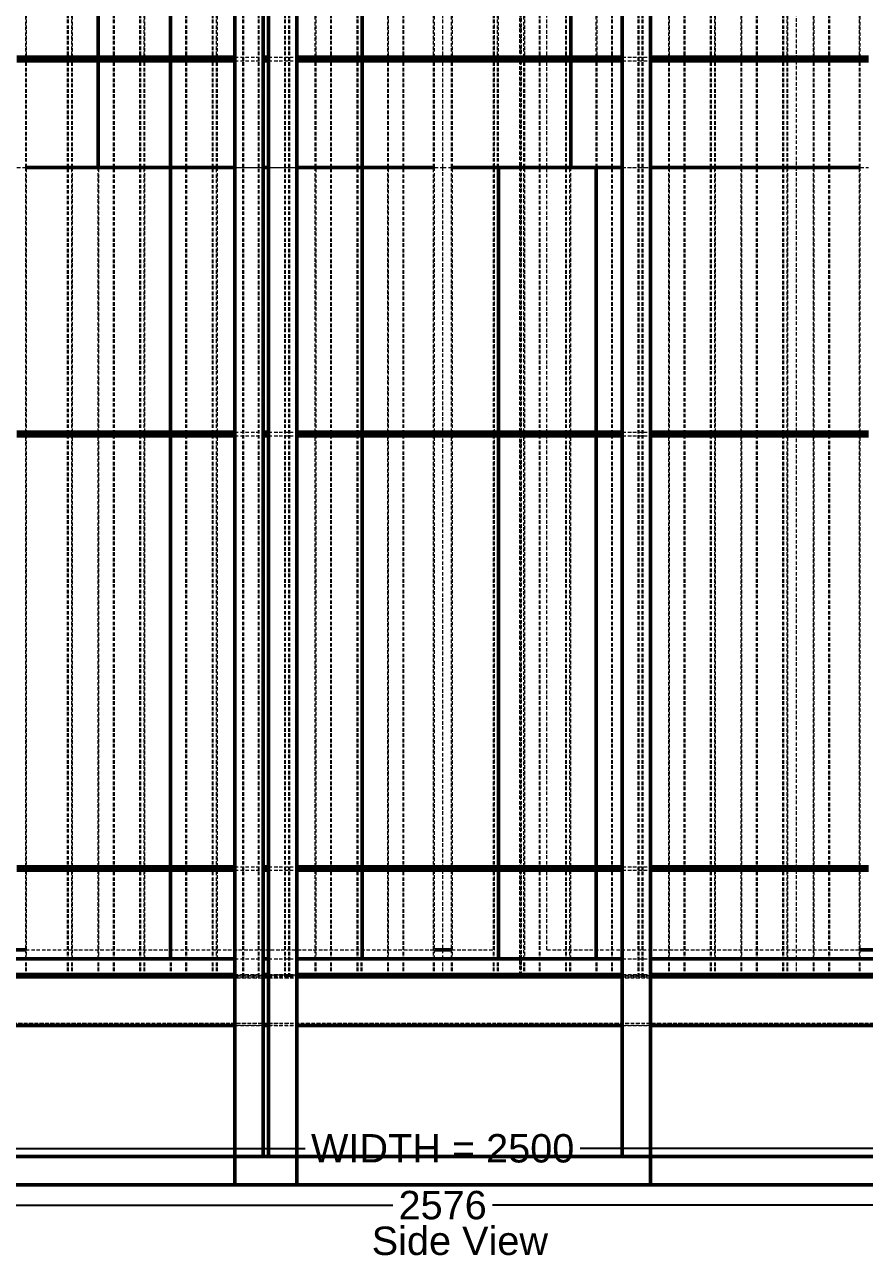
# Model space of a CAD drawing. Header units: millimetres. Extents: x 909 to 14018, y 345 to 10005.
# Drawn here: x 1851 to 3034, y 6588 to 8322 of the extents above; entities that cross this region are included whole.
import ezdxf

# ---------------------------------------------------------------- set-up
doc = ezdxf.new("R2010")
doc.units = ezdxf.units.MM
doc.linetypes.add('Hidden', pattern=[15, 5, -3, 5, -2])
for name, color, linetype, lineweight in [('Default', 7, 'Continuous', 50), ('Edges', 7, 'Hidden', 15), ('HiddenEdges', 2, 'Hidden', 15), ('HiddenSilhouettes', 2, 'Hidden', 15), ('HiddenWires', 7, 'Hidden', 15), ('Silhouettes', 7, 'Continuous', 50), ('Wires', 7, 'Hidden', 15)]:
    doc.layers.add(name, color=color, linetype=linetype, lineweight=lineweight)
doc.layers.add('Dimension', color=7, linetype='Continuous', lineweight=50, true_color=0x6495ed)
doc.styles.add('Default', font='arial.ttf')
doc.dimstyles.get("Standard").update_dxf_attribs({"dimtxt": 0.18, "dimasz": 0.18, "dimexe": 0.18, "dimexo": 0.0625, "dimgap": 0.09, "dimtad": 0, "dimtih": 1, "dimtoh": 1, "dimdec": 4, "dimzin": 0, "dimdsep": 46, "dimtxsty": 'Standard', "dimcen": 0.09, "dimadec": 0, "dimazin": 0, "dimtfac": 1, "dimtdec": 4, "dimtofl": 0, "dimtmove": 0, "dimatfit": 3, "dimfxl": 1, "dimtolj": 1, "dimtzin": 0, "dimarcsym": 0})

# ---------------------------------------------------------------- blocks, each defined once
blk = doc.blocks.new('Left')
at = {"layer": 'Edges'}
for points in [[(-587.5, -63.1, 0), (-587.5, 543.9, 0)], [(-521.5, -63.1, 0), (-521.5, 543.9, 0)], [(-419.5, -63.1, 0), (-419.5, 543.9, 0)], [(-317.5, -63.1, 0), (-317.5, 543.9, 0)], [(-179.5, -63.1, 0), (-179.5, 543.9, 0)], [(-77.5, -63.1, 0), (-77.5, 543.9, 0)], [(-11.5, -63.1, 0), (-11.5, 543.9, 0)], [(12.5, -63.1, 0), (12.5, 543.9, 0)], [(78.5, -63.1, 0), (78.5, 543.9, 0)], [(114.5, -63.1, 0), (114.5, 543.9, 0)], [(216.5, -63.1, 0), (216.5, 543.9, 0)], [(318.5, -63.1, 0), (318.5, 543.9, 0)], [(384.5, -63.1, 0), (384.5, 543.9, 0)], [(420.5, -63.1, 0), (420.5, 543.9, 0)], [(486.5, -63.1, 0), (486.5, 543.9, 0)], [(522.5, -63.1, 0), (522.5, 543.9, 0)], [(588.5, -63.1, 0), (588.5, 543.9, 0)], [(-587.5, -218.1, 0), (-587.5, -68.1, 0)], [(-521.5, -218.1, 0), (-521.5, -68.1, 0)], [(-419.5, -218.1, 0), (-419.5, -68.1, 0)], [(-317.5, -218.1, 0), (-317.5, -68.1, 0)], [(-179.5, -218.1, 0), (-179.5, -68.1, 0)], [(-77.5, -218.1, 0), (-77.5, -68.1, 0)], [(-11.5, -218.1, 0), (-11.5, -68.1, 0)], [(12.5, -218.1, 0), (12.5, -68.1, 0)], [(78.5, -218.1, 0), (78.5, -68.1, 0)], [(114.5, -218.1, 0), (114.5, -68.1, 0)], [(216.5, -218.1, 0), (216.5, -68.1, 0)], [(318.5, -218.1, 0), (318.5, -68.1, 0)], [(384.5, -218.1, 0), (384.5, -68.1, 0)], [(420.5, -218.1, 0), (420.5, -68.1, 0)], [(486.5, -218.1, 0), (486.5, -68.1, 0)], [(522.5, -218.1, 0), (522.5, -68.1, 0)], [(588.5, -218.1, 0), (588.5, -68.1, 0)], [(-587.5, -591.1, 0), (-587.5, -218.1, 0)], [(-521.5, -591.1, 0), (-521.5, -218.1, 0)], [(-485.5, -591.1, 0), (-485.5, -218.1, 0)], [(-419.5, -591.1, 0), (-419.5, -218.1, 0)], [(-317.5, -591.1, 0), (-317.5, -218.1, 0)], [(-179.5, -591.1, 0), (-179.5, -218.1, 0)], [(-77.5, -591.1, 0), (-77.5, -218.1, 0)], [(-11.5, -591.1, 0), (-11.5, -218.1, 0)], [(12.5, -591.1, 0), (12.5, -218.1, 0)], [(114.5, -591.1, 0), (114.5, -218.1, 0)], [(180.5, -591.1, 0), (180.5, -218.1, 0)], [(318.5, -591.1, 0), (318.5, -218.1, 0)], [(384.5, -591.1, 0), (384.5, -218.1, 0)], [(420.5, -591.1, 0), (420.5, -218.1, 0)], [(486.5, -591.1, 0), (486.5, -218.1, 0)], [(522.5, -591.1, 0), (522.5, -218.1, 0)], [(588.5, -591.1, 0), (588.5, -218.1, 0)], [(-587.5, -1203.1, 0), (-587.5, -596.1, 0)], [(-521.5, -1203.1, 0), (-521.5, -596.1, 0)], [(-485.5, -1203.1, 0), (-485.5, -596.1, 0)], [(-419.5, -1203.1, 0), (-419.5, -596.1, 0)], [(-317.5, -1203.1, 0), (-317.5, -596.1, 0)], [(-179.5, -1203.1, 0), (-179.5, -596.1, 0)], [(-77.5, -1203.1, 0), (-77.5, -596.1, 0)], [(-11.5, -1203.1, 0), (-11.5, -596.1, 0)], [(12.5, -1203.1, 0), (12.5, -596.1, 0)], [(114.5, -1203.1, 0), (114.5, -596.1, 0)], [(180.5, -1203.1, 0), (180.5, -596.1, 0)], [(318.5, -1203.1, 0), (318.5, -596.1, 0)], [(384.5, -1203.1, 0), (384.5, -596.1, 0)], [(420.5, -1203.1, 0), (420.5, -596.1, 0)], [(486.5, -1203.1, 0), (486.5, -596.1, 0)], [(522.5, -1203.1, 0), (522.5, -596.1, 0)], [(588.5, -1203.1, 0), (588.5, -596.1, 0)], [(-587.5, -1333.1, 0), (-587.5, -1208.1, 0)], [(-521.5, -1333.1, 0), (-521.5, -1208.1, 0)], [(-485.5, -1333.1, 0), (-485.5, -1208.1, 0)], [(-419.5, -1333.1, 0), (-419.5, -1208.1, 0)], [(-317.5, -1333.1, 0), (-317.5, -1208.1, 0)], [(-179.5, -1333.1, 0), (-179.5, -1208.1, 0)], [(-77.5, -1333.1, 0), (-77.5, -1208.1, 0)], [(-11.5, -1333.1, 0), (-11.5, -1208.1, 0)], [(12.5, -1333.1, 0), (12.5, -1208.1, 0)], [(114.5, -1333.1, 0), (114.5, -1208.1, 0)], [(180.5, -1333.1, 0), (180.5, -1208.1, 0)], [(318.5, -1333.1, 0), (318.5, -1208.1, 0)], [(384.5, -1333.1, 0), (384.5, -1208.1, 0)], [(420.5, -1333.1, 0), (420.5, -1208.1, 0)], [(486.5, -1333.1, 0), (486.5, -1208.1, 0)], [(522.5, -1333.1, 0), (522.5, -1208.1, 0)], [(588.5, -1333.1, 0), (588.5, -1208.1, 0)]]:
    blk.add_polyline3d(points, dxfattribs=at)
at = {"layer": 'HiddenEdges'}
for points in [[(108.8, -1355.7, 0), (108.8, 1031.9, 0)], [(111.2, -1355.7, 0), (111.2, 1031.9, 0)], [(-527.3, -218.1, 0), (-527.3, 921.9, 0)], [(-522.7, -218.1, 0), (-522.7, 921.9, 0)], [(-463.7, -218.1, 0), (-463.7, 921.9, 0)], [(-462.5, -218.1, 0), (-462.5, 921.9, 0)], [(-426.5, -218.1, 0), (-426.5, 921.9, 0)], [(-425.3, -218.1, 0), (-425.3, 921.9, 0)], [(-420.7, -218.1, 0), (-420.7, 921.9, 0)], [(-361.7, -218.1, 0), (-361.7, 921.9, 0)], [(-324.5, -218.1, 0), (-324.5, 921.9, 0)], [(-281.5, -218.1, 0), (-281.5, 921.9, 0)], [(-259.7, -218.1, 0), (-259.7, 921.9, 0)], [(-222.5, -218.1, 0), (-222.5, 921.9, 0)], [(-157.7, -218.1, 0), (-157.7, 921.9, 0)], [(-156.5, -218.1, 0), (-156.5, 921.9, 0)], [(-119.3, -218.1, 0), (-119.3, 921.9, 0)], [(-55.7, -218.1, 0), (-55.7, 921.9, 0)], [(-54.5, -218.1, 0), (-54.5, 921.9, 0)], [(71.5, -218.1, 0), (71.5, 921.9, 0)], [(72.7, -218.1, 0), (72.7, 921.9, 0)], [(136.3, -218.1, 0), (136.3, 921.9, 0)], [(137.5, -218.1, 0), (137.5, 921.9, 0)], [(173.5, -218.1, 0), (173.5, 921.9, 0)], [(174.7, -218.1, 0), (174.7, 921.9, 0)], [(217.7, -218.1, 0), (217.7, 921.9, 0)], [(275.5, -218.1, 0), (275.5, 921.9, 0)], [(276.7, -218.1, 0), (276.7, 921.9, 0)], [(282.5, -218.1, 0), (282.5, 921.9, 0)], [(319.7, -218.1, 0), (319.7, 921.9, 0)], [(340.3, -218.1, 0), (340.3, 921.9, 0)], [(341.5, -218.1, 0), (341.5, 921.9, 0)], [(377.5, -218.1, 0), (377.5, 921.9, 0)], [(378.7, -218.1, 0), (378.7, 921.9, 0)], [(383.3, -218.1, 0), (383.3, 921.9, 0)], [(443.5, -218.1, 0), (443.5, 921.9, 0)], [(479.5, -218.1, 0), (479.5, 921.9, 0)], [(480.7, -218.1, 0), (480.7, 921.9, 0)], [(523.7, -218.1, 0), (523.7, 921.9, 0)], [(544.3, -218.1, 0), (544.3, 921.9, 0)], [(-587.5, -68.1, 0), (-587.5, -63.1, 0)], [(-521.5, -68.1, 0), (-521.5, -63.1, 0)], [(-419.5, -68.1, 0), (-419.5, -63.1, 0)], [(-317.5, -68.1, 0), (-317.5, -63.1, 0)], [(-179.5, -68.1, 0), (-179.5, -63.1, 0)], [(-77.5, -68.1, 0), (-77.5, -63.1, 0)], [(-11.5, -68.1, 0), (-11.5, -63.1, 0)], [(12.5, -68.1, 0), (12.5, -63.1, 0)], [(78.5, -68.1, 0), (78.5, -63.1, 0)], [(114.5, -68.1, 0), (114.5, -63.1, 0)], [(216.5, -68.1, 0), (216.5, -63.1, 0)], [(318.5, -68.1, 0), (318.5, -63.1, 0)], [(384.5, -68.1, 0), (384.5, -63.1, 0)], [(420.5, -68.1, 0), (420.5, -63.1, 0)], [(486.5, -68.1, 0), (486.5, -63.1, 0)], [(522.5, -68.1, 0), (522.5, -63.1, 0)], [(588.5, -68.1, 0), (588.5, -63.1, 0)], [(-527.3, -1358.1, 0), (-527.3, -218.1, 0)], [(-463.7, -1358.1, 0), (-463.7, -218.1, 0)], [(-462.5, -1358.1, 0), (-462.5, -218.1, 0)], [(-426.5, -1358.1, 0), (-426.5, -218.1, 0)], [(-425.3, -1358.1, 0), (-425.3, -218.1, 0)], [(-420.7, -1358.1, 0), (-420.7, -218.1, 0)], [(-361.7, -1358.1, 0), (-361.7, -218.1, 0)], [(-360.5, -1358.1, 0), (-360.5, -218.1, 0)], [(-324.5, -1358.1, 0), (-324.5, -218.1, 0)], [(-323.3, -1358.1, 0), (-323.3, -218.1, 0)], [(-281.5, -1358.1, 0), (-281.5, -218.1, 0)], [(-259.7, -1358.1, 0), (-259.7, -218.1, 0)], [(-222.5, -1358.1, 0), (-222.5, -218.1, 0)], [(-215.5, -1358.1, 0), (-215.5, -218.1, 0)], [(-157.7, -1358.1, 0), (-157.7, -218.1, 0)], [(-156.5, -1358.1, 0), (-156.5, -218.1, 0)], [(-120.5, -1358.1, 0), (-120.5, -218.1, 0)], [(-119.3, -1358.1, 0), (-119.3, -218.1, 0)], [(-55.7, -1358.1, 0), (-55.7, -218.1, 0)], [(-54.5, -1358.1, 0), (-54.5, -218.1, 0)], [(-12.7, -1358.1, 0), (-12.7, -218.1, 0)], [(13.7, -1358.1, 0), (13.7, -218.1, 0)], [(72.7, -1358.1, 0), (72.7, -218.1, 0)], [(136.3, -1358.1, 0), (136.3, -218.1, 0)], [(137.5, -1358.1, 0), (137.5, -218.1, 0)], [(173.5, -1358.1, 0), (173.5, -218.1, 0)], [(174.7, -1358.1, 0), (174.7, -218.1, 0)], [(238.3, -1358.1, 0), (238.3, -218.1, 0)], [(239.5, -1358.1, 0), (239.5, -218.1, 0)], [(275.5, -1358.1, 0), (275.5, -218.1, 0)], [(276.7, -1358.1, 0), (276.7, -218.1, 0)], [(282.5, -1358.1, 0), (282.5, -218.1, 0)], [(340.3, -1358.1, 0), (340.3, -218.1, 0)], [(377.5, -1358.1, 0), (377.5, -218.1, 0)], [(442.3, -1358.1, 0), (442.3, -218.1, 0)], [(443.5, -1358.1, 0), (443.5, -218.1, 0)], [(479.5, -1358.1, 0), (479.5, -218.1, 0)], [(480.7, -1358.1, 0), (480.7, -218.1, 0)], [(544.3, -1358.1, 0), (544.3, -218.1, 0)], [(545.5, -1358.1, 0), (545.5, -218.1, 0)], [(587.3, -1358.1, 0), (587.3, -218.1, 0)], [(-587.5, -596.1, 0), (-587.5, -591.1, 0)], [(-521.5, -596.1, 0), (-521.5, -591.1, 0)], [(-485.5, -596.1, 0), (-485.5, -591.1, 0)], [(-419.5, -596.1, 0), (-419.5, -591.1, 0)], [(-317.5, -596.1, 0), (-317.5, -591.1, 0)], [(-179.5, -596.1, 0), (-179.5, -591.1, 0)], [(-77.5, -596.1, 0), (-77.5, -591.1, 0)], [(-11.5, -596.1, 0), (-11.5, -591.1, 0)], [(12.5, -596.1, 0), (12.5, -591.1, 0)], [(114.5, -596.1, 0), (114.5, -591.1, 0)], [(180.5, -596.1, 0), (180.5, -591.1, 0)], [(318.5, -596.1, 0), (318.5, -591.1, 0)], [(384.5, -596.1, 0), (384.5, -591.1, 0)], [(420.5, -596.1, 0), (420.5, -591.1, 0)], [(486.5, -596.1, 0), (486.5, -591.1, 0)], [(522.5, -596.1, 0), (522.5, -591.1, 0)], [(588.5, -596.1, 0), (588.5, -591.1, 0)], [(-587.5, -1208.1, 0), (-587.5, -1203.1, 0)], [(-521.5, -1208.1, 0), (-521.5, -1203.1, 0)], [(-485.5, -1208.1, 0), (-485.5, -1203.1, 0)], [(-419.5, -1208.1, 0), (-419.5, -1203.1, 0)], [(-317.5, -1208.1, 0), (-317.5, -1203.1, 0)], [(-179.5, -1208.1, 0), (-179.5, -1203.1, 0)], [(-77.5, -1208.1, 0), (-77.5, -1203.1, 0)], [(-11.5, -1208.1, 0), (-11.5, -1203.1, 0)], [(12.5, -1208.1, 0), (12.5, -1203.1, 0)], [(114.5, -1208.1, 0), (114.5, -1203.1, 0)], [(180.5, -1208.1, 0), (180.5, -1203.1, 0)], [(318.5, -1208.1, 0), (318.5, -1203.1, 0)], [(384.5, -1208.1, 0), (384.5, -1203.1, 0)], [(420.5, -1208.1, 0), (420.5, -1203.1, 0)], [(486.5, -1208.1, 0), (486.5, -1203.1, 0)], [(522.5, -1208.1, 0), (522.5, -1203.1, 0)], [(588.5, -1208.1, 0), (588.5, -1203.1, 0)], [(-587.5, -1358.1, 0), (-587.5, -1333.1, 0)], [(-521.5, -1358.1, 0), (-521.5, -1333.1, 0)], [(-485.5, -1358.1, 0), (-485.5, -1333.1, 0)], [(-419.5, -1358.1, 0), (-419.5, -1333.1, 0)], [(-317.5, -1358.1, 0), (-317.5, -1333.1, 0)], [(-179.5, -1358.1, 0), (-179.5, -1333.1, 0)], [(-77.5, -1358.1, 0), (-77.5, -1333.1, 0)], [(-11.5, -1358.1, 0), (-11.5, -1333.1, 0)], [(12.5, -1358.1, 0), (12.5, -1333.1, 0)], [(114.5, -1358.1, 0), (114.5, -1333.1, 0)], [(180.5, -1358.1, 0), (180.5, -1333.1, 0)], [(318.5, -1358.1, 0), (318.5, -1333.1, 0)], [(384.5, -1358.1, 0), (384.5, -1333.1, 0)], [(420.5, -1358.1, 0), (420.5, -1333.1, 0)], [(486.5, -1358.1, 0), (486.5, -1333.1, 0)], [(522.5, -1358.1, 0), (522.5, -1333.1, 0)], [(588.5, -1358.1, 0), (588.5, -1333.1, 0)], [(1290, -1356.9, 0), (-1290, -1356.9, 0)], [(1290, -1359.9, 0), (-1290, -1359.9, 0)], [(1253, -1359.9, 0), (-1253, -1359.9, 0)], [(108.8, -1355.7, 0), (-1028.8, -1355.7, 0)], [(1248.8, -1355.7, 0), (111.2, -1355.7, 0)], [(1290, -1423.9, 0), (-1290, -1423.9, 0)], [(1290, -1426.9, 0), (-1290, -1426.9, 0)], [(1253, -1423.9, 0), (-1253, -1423.9, 0)]]:
    blk.add_polyline3d(points, dxfattribs=at)
at = {"layer": 'HiddenSilhouettes'}
for points in [[(-586.3, -218.1, 0), (-586.3, 921.9, 0)], [(-528.5, -218.1, 0), (-528.5, 921.9, 0)], [(-484.3, -218.1, 0), (-484.3, 921.9, 0)], [(-382.3, -218.1, 0), (-382.3, 921.9, 0)], [(-360.5, -218.1, 0), (-360.5, 921.9, 0)], [(-323.3, -218.1, 0), (-323.3, 921.9, 0)], [(-318.7, -218.1, 0), (-318.7, 921.9, 0)], [(-280.3, -218.1, 0), (-280.3, 921.9, 0)], [(-258.5, -218.1, 0), (-258.5, 921.9, 0)], [(-221.3, -218.1, 0), (-221.3, 921.9, 0)], [(-216.7, -218.1, 0), (-216.7, 921.9, 0)], [(-215.5, -218.1, 0), (-215.5, 921.9, 0)], [(-178.3, -218.1, 0), (-178.3, 921.9, 0)], [(-120.5, -218.1, 0), (-120.5, 921.9, 0)], [(-114.7, -218.1, 0), (-114.7, 921.9, 0)], [(-76.3, -218.1, 0), (-76.3, 921.9, 0)], [(-12.7, -218.1, 0), (-12.7, 921.9, 0)], [(13.7, -218.1, 0), (13.7, 921.9, 0)], [(73.2, -1320.1, 0), (73.2, 928.9, 0)], [(77.3, -218.1, 0), (77.3, 921.9, 0)], [(110, -1356.9, 0), (110, 928.9, 0)], [(115.7, -218.1, 0), (115.7, 921.9, 0)], [(146.8, -1320.1, 0), (146.8, 928.9, 0)], [(179.3, -218.1, 0), (179.3, 921.9, 0)], [(238.3, -218.1, 0), (238.3, 921.9, 0)], [(239.5, -218.1, 0), (239.5, 921.9, 0)], [(281.3, -218.1, 0), (281.3, 921.9, 0)], [(421.7, -218.1, 0), (421.7, 921.9, 0)], [(442.3, -218.1, 0), (442.3, 921.9, 0)], [(485.3, -218.1, 0), (485.3, 921.9, 0)], [(545.5, -218.1, 0), (545.5, 921.9, 0)], [(587.3, -218.1, 0), (587.3, 921.9, 0)], [(-585, -68.1, 0), (-585, -63.1, 0)], [(-575, -68.1, 0), (-575, -63.1, 0)], [(-485.5, -68.1, 0), (-485.5, -63.1, 0)], [(-383.5, -68.1, 0), (-383.5, -63.1, 0)], [(-293, -63.1, 0), (-253, -63.1, 0)], [(-293, -68.1, 0), (-253, -68.1, 0)], [(-245.5, -63.1, 0), (-205.5, -63.1, 0)], [(-245.5, -68.1, 0), (-205.5, -68.1, 0)], [(-113.5, -68.1, 0), (-113.5, -63.1, 0)], [(-25, -68.1, 0), (-25, -63.1, 0)], [(-15, -68.1, 0), (-15, -63.1, 0)], [(15, -68.1, 0), (15, -63.1, 0)], [(25, -68.1, 0), (25, -63.1, 0)], [(180.5, -68.1, 0), (180.5, -63.1, 0)], [(253, -63.1, 0), (293, -63.1, 0)], [(253, -68.1, 0), (293, -68.1, 0)], [(575, -68.1, 0), (575, -63.1, 0)], [(585, -68.1, 0), (585, -63.1, 0)], [(-586.3, -1358.1, 0), (-586.3, -218.1, 0)], [(-528.5, -1358.1, 0), (-528.5, -218.1, 0)], [(-528.5, -218.1, 0), (-483.7, -218.1, 0)], [(-527.3, -218.1, 0), (-521.5, -218.1, 0)], [(-522.7, -1358.1, 0), (-522.7, -218.1, 0)], [(-485.5, -218.1, 0), (-483.7, -218.1, 0)], [(-484.3, -1358.1, 0), (-484.3, -218.1, 0)], [(-426.5, -218.1, 0), (-360.5, -218.1, 0)], [(-425.3, -218.1, 0), (-419.5, -218.1, 0)], [(-383.5, -218.1, 0), (-361.7, -218.1, 0)], [(-382.3, -1358.1, 0), (-382.3, -218.1, 0)], [(-322.5, -218.1, 0), (-317.5, -218.1, 0)], [(-322.5, -218.1, 0), (-258.5, -218.1, 0)], [(-318.7, -1358.1, 0), (-318.7, -218.1, 0)], [(-293, -218.1, 0), (-259.7, -218.1, 0)], [(-281.5, -218.1, 0), (-253, -218.1, 0)], [(-280.3, -1358.1, 0), (-280.3, -218.1, 0)], [(-258.5, -1358.1, 0), (-258.5, -218.1, 0)], [(-245.5, -218.1, 0), (-215.5, -218.1, 0)], [(-222.5, -218.1, 0), (-161.2, -218.1, 0)], [(-221.3, -1358.1, 0), (-221.3, -218.1, 0)], [(-221.3, -218.1, 0), (-205.5, -218.1, 0)], [(-216.7, -1358.1, 0), (-216.7, -218.1, 0)], [(-179.5, -218.1, 0), (-161.2, -218.1, 0)], [(-178.3, -1358.1, 0), (-178.3, -218.1, 0)], [(-120.5, -218.1, 0), (-54.5, -218.1, 0)], [(-119.3, -218.1, 0), (-113.5, -218.1, 0)], [(-114.7, -1358.1, 0), (-114.7, -218.1, 0)], [(-77.5, -218.1, 0), (-55.7, -218.1, 0)], [(-76.3, -1358.1, 0), (-76.3, -218.1, 0)], [(71.5, -1358.1, 0), (71.5, -218.1, 0)], [(71.5, -218.1, 0), (137.5, -218.1, 0)], [(72.7, -218.1, 0), (78.5, -218.1, 0)], [(77.3, -1358.1, 0), (77.3, -218.1, 0)], [(114.5, -218.1, 0), (136.3, -218.1, 0)], [(115.7, -1358.1, 0), (115.7, -218.1, 0)], [(173.5, -218.1, 0), (239.5, -218.1, 0)], [(174.7, -218.1, 0), (180.5, -218.1, 0)], [(179.3, -1358.1, 0), (179.3, -218.1, 0)], [(216.5, -218.1, 0), (238.3, -218.1, 0)], [(217.7, -1358.1, 0), (217.7, -218.1, 0)], [(253, -218.1, 0), (282.5, -218.1, 0)], [(275.5, -218.1, 0), (322.5, -218.1, 0)], [(276.7, -218.1, 0), (293, -218.1, 0)], [(281.3, -1358.1, 0), (281.3, -218.1, 0)], [(318.5, -218.1, 0), (322.5, -218.1, 0)], [(319.7, -1358.1, 0), (319.7, -218.1, 0)], [(341.5, -1358.1, 0), (341.5, -218.1, 0)], [(377.5, -218.1, 0), (443.5, -218.1, 0)], [(378.7, -1358.1, 0), (378.7, -218.1, 0)], [(378.7, -218.1, 0), (384.5, -218.1, 0)], [(383.3, -1358.1, 0), (383.3, -218.1, 0)], [(420.5, -218.1, 0), (442.3, -218.1, 0)], [(421.7, -1358.1, 0), (421.7, -218.1, 0)], [(483.8, -218.1, 0), (486.5, -218.1, 0)], [(483.8, -218.1, 0), (545.5, -218.1, 0)], [(485.3, -1358.1, 0), (485.3, -218.1, 0)], [(522.5, -218.1, 0), (544.3, -218.1, 0)], [(523.7, -1358.1, 0), (523.7, -218.1, 0)], [(-383.5, -596.1, 0), (-383.5, -591.1, 0)], [(-293, -591.1, 0), (-253, -591.1, 0)], [(-293, -596.1, 0), (-253, -596.1, 0)], [(-245.5, -591.1, 0), (-205.5, -591.1, 0)], [(-245.5, -596.1, 0), (-205.5, -596.1, 0)], [(-113.5, -596.1, 0), (-113.5, -591.1, 0)], [(78.5, -596.1, 0), (78.5, -591.1, 0)], [(216.5, -596.1, 0), (216.5, -591.1, 0)], [(253, -591.1, 0), (293, -591.1, 0)], [(253, -596.1, 0), (293, -596.1, 0)], [(-585, -1208.1, 0), (-585, -1203.1, 0)], [(-575, -1208.1, 0), (-575, -1203.1, 0)], [(-383.5, -1208.1, 0), (-383.5, -1203.1, 0)], [(-293, -1203.1, 0), (-253, -1203.1, 0)], [(-293, -1208.1, 0), (-253, -1208.1, 0)], [(-245.5, -1203.1, 0), (-205.5, -1203.1, 0)], [(-245.5, -1208.1, 0), (-205.5, -1208.1, 0)], [(-113.5, -1208.1, 0), (-113.5, -1203.1, 0)], [(-25, -1208.1, 0), (-25, -1203.1, 0)], [(-15, -1208.1, 0), (-15, -1203.1, 0)], [(15, -1208.1, 0), (15, -1203.1, 0)], [(25, -1208.1, 0), (25, -1203.1, 0)], [(78.5, -1208.1, 0), (78.5, -1203.1, 0)], [(216.5, -1208.1, 0), (216.5, -1203.1, 0)], [(253, -1203.1, 0), (293, -1203.1, 0)], [(253, -1208.1, 0), (293, -1208.1, 0)], [(575, -1208.1, 0), (575, -1203.1, 0)], [(585, -1208.1, 0), (585, -1203.1, 0)], [(-587.5, -1320.1, 0), (-11.5, -1320.1, 0)], [(-383.5, -1358.1, 0), (-383.5, -1333.1, 0)], [(-293, -1333.1, 0), (-253, -1333.1, 0)], [(-245.5, -1333.1, 0), (-205.5, -1333.1, 0)], [(-113.5, -1358.1, 0), (-113.5, -1333.1, 0)], [(12.5, -1320.1, 0), (73.2, -1320.1, 0)], [(78.5, -1358.1, 0), (78.5, -1333.1, 0)], [(146.8, -1320.1, 0), (588.5, -1320.1, 0)], [(216.5, -1358.1, 0), (216.5, -1333.1, 0)], [(253, -1333.1, 0), (293, -1333.1, 0)], [(-1048.1, -1356.9, 0), (1048.1, -1356.9, 0)], [(-293, -1355.1, 0), (-253, -1355.1, 0)], [(-293, -1358.1, 0), (-253, -1358.1, 0)], [(-245.5, -1355.1, 0), (-205.5, -1355.1, 0)], [(-245.5, -1358.1, 0), (-205.5, -1358.1, 0)], [(253, -1355.1, 0), (293, -1355.1, 0)], [(253, -1358.1, 0), (293, -1358.1, 0)], [(-293, -1426.9, 0), (-253, -1426.9, 0)], [(-245.5, -1426.9, 0), (-205.5, -1426.9, 0)], [(253, -1426.9, 0), (293, -1426.9, 0)]]:
    blk.add_polyline3d(points, dxfattribs=at)
at = {"layer": 'HiddenWires'}
for points in [[(-587.5, -218.1, 0), (-11.5, -218.1, 0)], [(12.5, -218.1, 0), (588.5, -218.1, 0)], [(0, -1358.1, 0), (0, -1333.1, 0)], [(498.5, -1358.1, 0), (498.5, -1333.1, 0)]]:
    blk.add_polyline3d(points, dxfattribs=at)
at = {"layer": 'Silhouettes'}
for points in [[(-293, -1651.1, 0), (-293, 928.9, 0)], [(-205.5, -1651.1, 0), (-205.5, 928.9, 0)], [(293, -1651.1, 0), (293, 928.9, 0)], [(-253, -1611.1, 0), (-253, 888.9, 0)], [(-245.5, -1611.1, 0), (-245.5, 888.9, 0)], [(253, -1611.1, 0), (253, 888.9, 0)], [(-485.5, -63.1, 0), (-485.5, 543.9, 0)], [(-383.5, -63.1, 0), (-383.5, 543.9, 0)], [(-113.5, -63.1, 0), (-113.5, 543.9, 0)], [(180.5, -63.1, 0), (180.5, 543.9, 0)], [(-600, -63.1, 0), (-293, -63.1, 0)], [(-600, -68.1, 0), (-293, -68.1, 0)], [(-485.5, -218.1, 0), (-485.5, -68.1, 0)], [(-383.5, -218.1, 0), (-383.5, -68.1, 0)], [(-253, -63.1, 0), (-245.5, -63.1, 0)], [(-253, -68.1, 0), (-245.5, -68.1, 0)], [(-205.5, -63.1, 0), (0, -63.1, 0)], [(-205.5, -68.1, 0), (0, -68.1, 0)], [(-113.5, -218.1, 0), (-113.5, -68.1, 0)], [(0, -63.1, 0), (253, -63.1, 0)], [(0, -68.1, 0), (0, -63.1, 0)], [(0, -68.1, 0), (253, -68.1, 0)], [(180.5, -218.1, 0), (180.5, -68.1, 0)], [(293, -63.1, 0), (600, -63.1, 0)], [(293, -68.1, 0), (600, -68.1, 0)], [(-587.5, -218.1, 0), (-521.5, -218.1, 0)], [(-521.5, -218.1, 0), (-485.5, -218.1, 0)], [(-485.5, -218.1, 0), (-419.5, -218.1, 0)], [(-419.5, -218.1, 0), (-383.5, -218.1, 0)], [(-383.5, -591.1, 0), (-383.5, -218.1, 0)], [(-383.5, -218.1, 0), (-317.5, -218.1, 0)], [(-317.5, -218.1, 0), (-293, -218.1, 0)], [(-253, -218.1, 0), (-245.5, -218.1, 0)], [(-205.5, -218.1, 0), (-179.5, -218.1, 0)], [(-179.5, -218.1, 0), (-113.5, -218.1, 0)], [(-113.5, -591.1, 0), (-113.5, -218.1, 0)], [(-113.5, -218.1, 0), (-77.5, -218.1, 0)], [(-77.5, -218.1, 0), (-11.5, -218.1, 0)], [(12.5, -218.1, 0), (78.5, -218.1, 0)], [(78.5, -591.1, 0), (78.5, -218.1, 0)], [(78.5, -218.1, 0), (114.5, -218.1, 0)], [(114.5, -218.1, 0), (180.5, -218.1, 0)], [(180.5, -218.1, 0), (216.5, -218.1, 0)], [(216.5, -591.1, 0), (216.5, -218.1, 0)], [(216.5, -218.1, 0), (253, -218.1, 0)], [(293, -218.1, 0), (318.5, -218.1, 0)], [(318.5, -218.1, 0), (384.5, -218.1, 0)], [(384.5, -218.1, 0), (420.5, -218.1, 0)], [(420.5, -218.1, 0), (486.5, -218.1, 0)], [(486.5, -218.1, 0), (522.5, -218.1, 0)], [(522.5, -218.1, 0), (588.5, -218.1, 0)], [(-600, -591.1, 0), (-293, -591.1, 0)], [(-600, -596.1, 0), (-293, -596.1, 0)], [(-383.5, -1203.1, 0), (-383.5, -596.1, 0)], [(-253, -591.1, 0), (-245.5, -591.1, 0)], [(-253, -596.1, 0), (-245.5, -596.1, 0)], [(-205.5, -591.1, 0), (0, -591.1, 0)], [(-205.5, -596.1, 0), (0, -596.1, 0)], [(-113.5, -1203.1, 0), (-113.5, -596.1, 0)], [(0, -591.1, 0), (253, -591.1, 0)], [(0, -596.1, 0), (0, -591.1, 0)], [(0, -596.1, 0), (253, -596.1, 0)], [(78.5, -1203.1, 0), (78.5, -596.1, 0)], [(216.5, -1203.1, 0), (216.5, -596.1, 0)], [(293, -591.1, 0), (600, -591.1, 0)], [(293, -596.1, 0), (600, -596.1, 0)], [(-600, -1203.1, 0), (-293, -1203.1, 0)], [(-600, -1208.1, 0), (-293, -1208.1, 0)], [(-383.5, -1333.1, 0), (-383.5, -1208.1, 0)], [(-253, -1203.1, 0), (-245.5, -1203.1, 0)], [(-253, -1208.1, 0), (-245.5, -1208.1, 0)], [(-205.5, -1203.1, 0), (0, -1203.1, 0)], [(-205.5, -1208.1, 0), (0, -1208.1, 0)], [(-113.5, -1333.1, 0), (-113.5, -1208.1, 0)], [(0, -1203.1, 0), (253, -1203.1, 0)], [(0, -1208.1, 0), (0, -1203.1, 0)], [(0, -1208.1, 0), (253, -1208.1, 0)], [(78.5, -1333.1, 0), (78.5, -1208.1, 0)], [(216.5, -1333.1, 0), (216.5, -1208.1, 0)], [(293, -1203.1, 0), (600, -1203.1, 0)], [(293, -1208.1, 0), (600, -1208.1, 0)], [(-751.5, -1333.1, 0), (-293, -1333.1, 0)], [(-611.5, -1320.1, 0), (-587.5, -1320.1, 0)], [(-253, -1333.1, 0), (-245.5, -1333.1, 0)], [(-205.5, -1333.1, 0), (253, -1333.1, 0)], [(-11.5, -1320.1, 0), (12.5, -1320.1, 0)], [(293, -1333.1, 0), (751.5, -1333.1, 0)], [(588.5, -1320.1, 0), (612.5, -1320.1, 0)], [(-751.5, -1355.1, 0), (-293, -1355.1, 0)], [(-751.5, -1358.1, 0), (-293, -1358.1, 0)], [(-253, -1355.1, 0), (-245.5, -1355.1, 0)], [(-253, -1358.1, 0), (-245.5, -1358.1, 0)], [(-205.5, -1355.1, 0), (253, -1355.1, 0)], [(-205.5, -1358.1, 0), (253, -1358.1, 0)], [(293, -1355.1, 0), (751.5, -1355.1, 0)], [(293, -1358.1, 0), (751.5, -1358.1, 0)], [(-751.5, -1426.9, 0), (-293, -1426.9, 0)], [(-253, -1426.9, 0), (-245.5, -1426.9, 0)], [(-205.5, -1426.9, 0), (253, -1426.9, 0)], [(293, -1426.9, 0), (751.5, -1426.9, 0)], [(-1250, -1611.1, 0), (-322.5, -1611.1, 0)], [(-322.5, -1611.1, 0), (161.2, -1611.1, 0)], [(161.2, -1611.1, 0), (751.5, -1611.1, 0)], [(-1290, -1651.1, 0), (-322.5, -1651.1, 0)], [(-322.5, -1651.1, 0), (161.2, -1651.1, 0)], [(161.2, -1651.1, 0), (791.5, -1651.1, 0)]]:
    blk.add_polyline3d(points, dxfattribs=at)
for points in [[(-585, -63.1, 0)], [(-575, -63.1, 0)], [(-25, -63.1, 0)], [(-15, -63.1, 0)], [(15, -63.1, 0)], [(25, -63.1, 0)], [(575, -63.1, 0)], [(585, -63.1, 0)], [(-585, -1203.1, 0)], [(-575, -1203.1, 0)], [(-25, -1203.1, 0)], [(-15, -1203.1, 0)], [(15, -1203.1, 0)], [(25, -1203.1, 0)], [(575, -1203.1, 0)], [(585, -1203.1, 0)]]:
    blk.add_polyline3d(points, close=True, dxfattribs=at)
at = {"layer": 'Wires'}
for points in [[(0, -218.1, 0), (0, 616.9, 0)], [(498.5, -1333.1, 0), (498.5, 616.9, 0)], [(-600, -218.1, 0), (-587.5, -218.1, 0)], [(-11.5, -218.1, 0), (0, -218.1, 0)], [(0, -1333.1, 0), (0, -218.1, 0)], [(0, -218.1, 0), (12.5, -218.1, 0)], [(588.5, -218.1, 0), (600, -218.1, 0)]]:
    blk.add_polyline3d(points, dxfattribs=at)
blk = doc.blocks.new('*D13')
at = {"layer": 'Defpoints', "color": 0}
for p in [(1189.8, 6889), (3689.8, 6889), (3689.8, 6739)]:
    blk.add_point(p, dxfattribs=at)
at = {"layer": 'Dimension', "color": 0, "lineweight": -2}
for p, q in [((1189.8, 6879), (1189.8, 6719)), ((3689.8, 6879), (3689.8, 6719)), ((1237.8, 6739), (2246, 6739)), ((3641.8, 6739), (2633.7, 6739))]:
    blk.add_line(p, q, dxfattribs=at)
at = {"layer": 'Dimension', "color": 0}
for points in [[(1237.8, 6747), (1237.8, 6731), (1189.8, 6739)], [(3641.8, 6731), (3641.8, 6747), (3689.8, 6739)]]:
    blk.add_solid(points, dxfattribs=at)
at = {"layer": 'Dimension', "color": 0, "insert": (2439.8, 6739), "char_height": 40, "attachment_point": 5, "style": 'Default'}
blk.add_mtext('\\A1;WIDTH = 2500', dxfattribs=at)
blk = doc.blocks.new('*D14')
at = {"layer": 'Defpoints', "color": 0}
for p in [(1151.8, 6889), (3727.8, 6889), (3727.8, 6659)]:
    blk.add_point(p, dxfattribs=at)
at = {"layer": 'Dimension', "color": 0, "lineweight": -2}
for p, q in [((1151.8, 6879), (1151.8, 6639)), ((3727.8, 6879), (3727.8, 6639)), ((1199.8, 6659), (2369.8, 6659)), ((3679.8, 6659), (2509.9, 6659))]:
    blk.add_line(p, q, dxfattribs=at)
at = {"layer": 'Dimension', "color": 0}
for points in [[(1199.8, 6667), (1199.8, 6651), (1151.8, 6659)], [(3679.8, 6651), (3679.8, 6667), (3727.8, 6659)]]:
    blk.add_solid(points, dxfattribs=at)
at = {"layer": 'Dimension', "color": 0, "insert": (2439.8, 6659), "char_height": 40, "attachment_point": 5, "style": 'Default'}
blk.add_mtext('\\A1;2576', dxfattribs=at)

msp = doc.modelspace()

# ---------------------------------------------------------------- block references
at = {"layer": 'Default'}
msp.add_blockref('Left', (2439.8333, 8339), dxfattribs=at)

# ---------------------------------------------------------------- texts
at = {"layer": 'Dimension', "style": 'Default'}
msp.add_text('Side View', height=40, dxfattribs=at).set_placement((2339.8333, 6589))

# ---------------------------------------------------------------- dimensions: what is measured, and where the dimension line sits
at = {"layer": 'Dimension'}
dim = msp.add_linear_dim(base=(3727.8333, 6659), p1=(1151.8333, 6889), p2=(3727.8333, 6889), dimstyle='Standard', override={"dimscale": 1, "dimtxt": 40, "dimasz": 48, "dimexe": 20, "dimexo": 10, "dimgap": 10, "dimtad": 0, "dimjust": 0, "dimtih": 0, "dimtoh": 0, "dimdec": 3, "dimlfac": 1, "dimzin": 8, "dimlunit": 2, "dimpost": '', "dimtxsty": 'Default', "dimsah": 0, "dimse1": 0, "dimse2": 0, "dimclrt": 0, "dimtol": 0, "dimlim": 0, "dimtp": 0, "dimtm": 0, "dimtfac": 1, "dimtdec": 3, "dimtix": 0, "dimtzin": 8}, dxfattribs=at)
dim.commit()
dim.dimension.update_dxf_attribs({"geometry": '*D14', "text_midpoint": (2439.8333, 6659), "dimtype": 160})
dim = msp.add_linear_dim(base=(3689.8333, 6739), p1=(1189.8333, 6889), p2=(3689.8333, 6889), text='WIDTH = <>', dimstyle='Standard', override={"dimscale": 1, "dimtxt": 40, "dimasz": 48, "dimexe": 20, "dimexo": 10, "dimgap": 10, "dimtad": 0, "dimjust": 0, "dimtih": 0, "dimtoh": 0, "dimdec": 3, "dimlfac": 1, "dimzin": 8, "dimlunit": 2, "dimpost": '', "dimtxsty": 'Default', "dimsah": 0, "dimse1": 0, "dimse2": 0, "dimclrt": 0, "dimtol": 0, "dimlim": 0, "dimtp": 0, "dimtm": 0, "dimtfac": 1, "dimtdec": 3, "dimtix": 0, "dimtzin": 8}, dxfattribs=at)
dim.commit()
dim.dimension.update_dxf_attribs({"geometry": '*D13', "text_midpoint": (2439.8333, 6739), "dimtype": 160})

doc.saveas('drawing.dxf')
